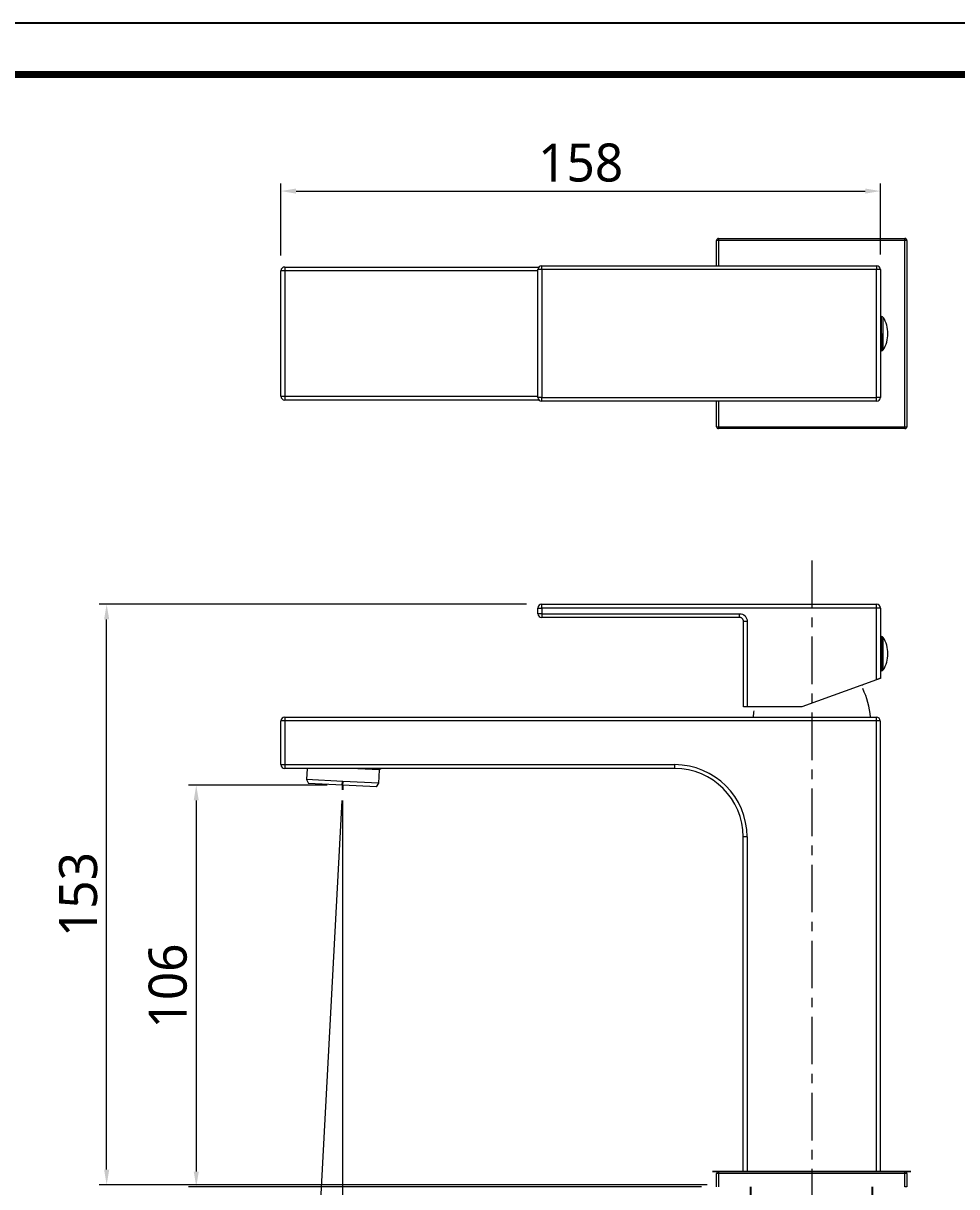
# Model space of a CAD drawing. Extents: x 3319 to 4109, y 0 to 579.
# Drawn here: x 3618.7 to 3864, y 272.8 to 578.8 of the extents above; entities that cross this region are included whole.
import ezdxf

# ---------------------------------------------------------------- set-up
doc = ezdxf.new("R2010")
doc.units = 0
doc.header["$LTSCALE"] = 10
doc.header["$MEASUREMENT"] = 0
doc.header["$PDMODE"] = 3
doc.header["$PDSIZE"] = -10
doc.linetypes.add('CENTER', pattern=[2, 1.25, -0.25, 0.25, -0.25])
doc.layers.get('0').update_dxf_attribs({"linetype": 'CONTINUOUS'})
doc.layers.get('DEFPOINTS').update_dxf_attribs({"linetype": 'CONTINUOUS'})
doc.layers.add('1', color=7, linetype='CONTINUOUS')
doc.layers.add('BODY', color=7, linetype='CONTINUOUS')
doc.styles.add('Daelim Dimension', font='NanumGothic.ttf')
doc.dimstyles.new('DEFAULT', dxfattribs={"dimscale": 2, "dimtxt": 2, "dimasz": 2, "dimexe": 0, "dimexo": 2, "dimgap": 1, "dimtad": 1, "dimdec": 0, "dimzin": 9, "dimdsep": 46, "dimtxsty": 'Daelim Dimension', "dimcen": 0.5, "dimclrd": 5, "dimclre": 5, "dimclrt": 256, "dimadec": 1, "dimazin": 0, "dimtfac": 1, "dimtdec": 0, "dimtix": 1, "dimtmove": 0, "dimatfit": 3, "dimfxl": 1, "dimtolj": 1, "dimtzin": 1, "dimlwd": 9, "dimlwe": 9, "dimarcsym": 0})

# ---------------------------------------------------------------- blocks, each defined once
blk = doc.blocks.new('*D1')
at = {"color": 5, "lineweight": 9, "ltscale": 0.5, "transparency": 16777216}
for p, q in [((3702.56, 374.38), (3702.56, 203.37)), ((3825.87, 249.97), (3825.87, 203.37)), ((3706.56, 205.37), (3821.87, 205.37))]:
    blk.add_line(p, q, dxfattribs=at)
at = {"color": 5, "ltscale": 0.5, "transparency": 16777216}
for points in [[(3706.56, 206.04), (3706.56, 204.7), (3702.56, 205.37)], [(3821.87, 206.04), (3821.87, 204.7), (3825.87, 205.37)]]:
    blk.add_solid(points, dxfattribs=at)
at = {"layer": 'DEFPOINTS', "color": 0, "ltscale": 0.5, "transparency": 16777216}
for p in [(3702.56, 378.38), (3825.87, 253.97), (3825.87, 205.37)]:
    blk.add_point(p, dxfattribs=at)
at = {"color": 7, "ltscale": 0.5, "transparency": 16777216, "insert": (3764.21, 212.76), "char_height": 10, "attachment_point": 5, "style": 'Daelim Dimension'}
blk.add_mtext('\\A1;122', dxfattribs=at)
blk = doc.blocks.new('*D2')
at = {"color": 5, "lineweight": 9, "ltscale": 0.5, "transparency": 16777216}
for p, q in [((3750.91, 425.98), (3638.57, 425.98)), ((3640.57, 277.28), (3640.57, 421.98)), ((3798.37, 273.28), (3638.57, 273.28))]:
    blk.add_line(p, q, dxfattribs=at)
at = {"color": 5, "ltscale": 0.5, "transparency": 16777216}
for points in [[(3639.9, 421.98), (3641.24, 421.98), (3640.57, 425.98)], [(3639.9, 277.28), (3641.24, 277.28), (3640.57, 273.28)]]:
    blk.add_solid(points, dxfattribs=at)
at = {"layer": 'DEFPOINTS', "color": 0, "ltscale": 0.5, "transparency": 16777216}
for p in [(3640.57, 425.98), (3754.91, 425.98), (3802.37, 273.28)]:
    blk.add_point(p, dxfattribs=at)
at = {"color": 7, "ltscale": 0.5, "transparency": 16777216, "insert": (3633.12, 349.63), "char_height": 10, "attachment_point": 5, "rotation": 90, "style": 'Daelim Dimension'}
blk.add_mtext('\\A1;153', dxfattribs=at)
blk = doc.blocks.new('*D3')
at = {"color": 5, "lineweight": 9, "ltscale": 0.5, "transparency": 16777216}
for p, q in [((3702.35, 374.39), (3693.33, 203.61)), ((3702.56, 373.2), (3702.56, 203.37))]:
    blk.add_line(p, q, dxfattribs=at)
blk.add_arc((3702.56, 378.38), 173.02, 268.3006, 268.6753, dxfattribs=at)
at = {"color": 5, "ltscale": 0.5, "transparency": 16777216}
for points in [[(3697.4, 204.78), (3697.46, 206.11), (3693.43, 205.61)], [(3698.57, 206.08), (3698.55, 204.75), (3702.56, 205.37)]]:
    blk.add_solid(points, dxfattribs=at)
at = {"layer": 'DEFPOINTS', "color": 0, "ltscale": 0.5, "transparency": 16777216}
for p in [(3702.56, 378.38), (3702.56, 378.38), (3702.56, 377.2), (3702.61, 379.38), (3696.47, 205.47)]:
    blk.add_point(p, dxfattribs=at)
at = {"color": 7, "ltscale": 0.5, "transparency": 16777216, "insert": (3698.2, 213.13), "char_height": 10, "attachment_point": 5, "rotation": 358.488, "style": 'Daelim Dimension'}
blk.add_mtext('\\A1;3.0°', dxfattribs=at)
blk = doc.blocks.new('*D4')
at = {"color": 5, "lineweight": 9, "ltscale": 0.5, "transparency": 16777216}
for p, q in [((3698.56, 378.38), (3662.12, 378.38)), ((3664.12, 374.38), (3664.12, 276.78)), ((3796.87, 272.78), (3662.12, 272.78))]:
    blk.add_line(p, q, dxfattribs=at)
at = {"color": 5, "ltscale": 0.5, "transparency": 16777216}
for points in [[(3663.45, 374.38), (3664.78, 374.38), (3664.12, 378.38)], [(3663.45, 276.78), (3664.78, 276.78), (3664.12, 272.78)]]:
    blk.add_solid(points, dxfattribs=at)
at = {"layer": 'DEFPOINTS', "color": 0, "ltscale": 0.5, "transparency": 16777216}
for p in [(3702.56, 378.38), (3664.12, 272.78), (3800.87, 272.78)]:
    blk.add_point(p, dxfattribs=at)
at = {"color": 7, "ltscale": 0.5, "transparency": 16777216, "insert": (3656.67, 325.58), "char_height": 10, "attachment_point": 5, "rotation": 90, "style": 'Daelim Dimension'}
blk.add_mtext('\\A1;106', dxfattribs=at)
blk = doc.blocks.new('*D5')
at = {"color": 5, "lineweight": 9, "ltscale": 0.5, "transparency": 16777216}
for p, q in [((3686.37, 517.66), (3686.37, 536.63)), ((3843.92, 517.96), (3843.92, 536.63)), ((3690.37, 534.63), (3839.92, 534.63))]:
    blk.add_line(p, q, dxfattribs=at)
at = {"color": 5, "ltscale": 0.5, "transparency": 16777216}
for points in [[(3690.37, 535.3), (3690.37, 533.96), (3686.37, 534.63)], [(3839.92, 535.3), (3839.92, 533.96), (3843.92, 534.63)]]:
    blk.add_solid(points, dxfattribs=at)
at = {"layer": 'DEFPOINTS', "color": 0, "ltscale": 0.5, "transparency": 16777216}
for p in [(3843.92, 534.63), (3686.37, 513.66), (3843.92, 513.96)]:
    blk.add_point(p, dxfattribs=at)
at = {"color": 7, "ltscale": 0.5, "transparency": 16777216, "insert": (3765.14, 542.07), "char_height": 10, "attachment_point": 5, "style": 'Daelim Dimension'}
blk.add_mtext('\\A1;158', dxfattribs=at)

msp = doc.modelspace()

# ---------------------------------------------------------------- linework, layer by layer
at = {"ltscale": 0.5}
for p, q in [((3702.56, 378.38), (3702.61, 379.38)), ((3702.56, 378.38), (3702.56, 377.2)), ((3809.87, 254.92), (3809.87, 272.78)), ((3841.87, 254.92), (3841.87, 272.78))]:
    msp.add_line(p, q, dxfattribs=at)
msp.add_lwpolyline([(3319.4, 0), (4109.28, 0), (4109.28, 578.76), (3319.4, 578.76)], close=True, dxfattribs=at)
at = {"color": 5, "linetype": 'ByBlock', "lineweight": 200, "const_width": 1.82}
msp.add_lwpolyline([(3332.1, 24.78), (4096.5, 24.78), (4096.5, 565.32), (3332.1, 565.32)], close=True, dxfattribs=at)
at = {"layer": '1', "color": 7, "linetype": 'Continuous', "lineweight": 13}
for p, q in [((3801.37, 521.66), (3800.87, 521.66)), ((3801.37, 522.16), (3801.37, 521.66)), ((3850.37, 521.66), (3801.37, 521.66)), ((3801.37, 521.66), (3801.37, 514.96)), ((3850.37, 521.66), (3850.37, 522.16)), ((3850.87, 521.66), (3850.37, 521.66)), ((3850.37, 472.66), (3850.37, 521.66)), ((3687.37, 514.66), (3687.37, 513.66)), ((3754.91, 513.96), (3754.91, 514.96)), ((3842.92, 514.96), (3842.92, 513.96)), ((3687.37, 513.66), (3686.37, 513.66)), ((3687.37, 513.66), (3687.37, 480.66)), ((3753.91, 513.66), (3687.37, 513.66)), ((3754.91, 513.96), (3753.91, 513.96)), ((3842.92, 513.96), (3754.91, 513.96)), ((3754.91, 513.96), (3754.91, 480.36)), ((3842.92, 480.36), (3842.92, 513.96)), ((3843.92, 513.96), (3842.92, 513.96)), ((3844, 501.64), (3844, 497.16)), ((3844.24, 497.17), (3844.24, 501.64)), ((3844.67, 497.17), (3844.67, 501.4)), ((3844, 497.14), (3844, 492.64)), ((3844.24, 497.14), (3844.24, 492.64)), ((3844.67, 492.87), (3844.67, 497.14)), ((3686.37, 480.66), (3687.37, 480.66)), ((3687.37, 480.66), (3753.91, 480.66)), ((3687.37, 480.66), (3687.37, 479.66)), ((3754.91, 480.36), (3753.91, 480.36)), ((3754.91, 480.36), (3842.92, 480.36)), ((3754.91, 479.36), (3754.91, 480.36)), ((3801.37, 479.36), (3801.37, 472.66)), ((3842.92, 479.36), (3842.92, 480.36)), ((3843.92, 480.36), (3842.92, 480.36)), ((3800.87, 472.66), (3801.37, 472.66)), ((3801.37, 472.66), (3850.37, 472.66)), ((3801.37, 472.66), (3801.37, 472.16)), ((3850.37, 472.66), (3850.87, 472.66)), ((3850.37, 472.16), (3850.37, 472.66)), ((3754.91, 424.98), (3754.91, 425.98)), ((3842.92, 424.98), (3842.92, 425.98)), ((3753.91, 424.98), (3754.91, 424.98)), ((3754.91, 423.49), (3753.91, 423.49)), ((3842.92, 424.98), (3754.91, 424.98)), ((3754.91, 424.98), (3754.91, 423.49)), ((3754.91, 423.49), (3754.91, 422.49)), ((3754.91, 423.49), (3806.92, 423.49)), ((3843.92, 424.98), (3842.92, 424.98)), ((3842.92, 406.11), (3842.92, 424.98)), ((3808.92, 421.49), (3808.92, 398.98)), ((3844, 417.45), (3844, 408.45)), ((3844.24, 417.45), (3844.24, 408.45)), ((3844.67, 408.69), (3844.67, 417.22)), ((3844, 408.45), (3844, 408.45)), ((3844.24, 408.45), (3844.24, 408.45)), ((3844.67, 408.69), (3844.67, 408.69)), ((3687.37, 395.28), (3686.37, 395.28)), ((3687.37, 396.28), (3687.37, 395.28)), ((3842.87, 395.28), (3687.37, 395.28)), ((3687.37, 395.28), (3687.37, 383.78)), ((3842.87, 395.28), (3842.87, 396.28)), ((3843.87, 395.28), (3842.87, 395.28)), ((3842.87, 276.78), (3842.87, 395.28)), ((3686.37, 383.78), (3687.37, 383.78)), ((3687.37, 383.78), (3687.37, 382.78)), ((3687.37, 383.78), (3789.87, 383.78)), ((3789.87, 382.78), (3789.87, 383.78)), ((3808.87, 364.78), (3807.87, 364.78)), ((3808.87, 364.78), (3808.87, 276.78)), ((3801.37, 276.28), (3800.87, 276.28)), ((3801.37, 276.78), (3801.37, 276.28)), ((3850.37, 276.28), (3801.37, 276.28)), ((3801.37, 276.28), (3801.37, 272.78)), ((3850.37, 276.28), (3850.37, 276.78)), ((3850.87, 276.28), (3850.37, 276.28)), ((3850.37, 272.78), (3850.37, 276.28))]:
    msp.add_line(p, q, dxfattribs=at)
at = {"layer": '1', "color": 7, "linetype": 'Continuous', "lineweight": 18}
for p, q in [((3800.87, 514.96), (3800.87, 521.66)), ((3801.37, 522.16), (3850.37, 522.16)), ((3850.87, 521.66), (3850.87, 472.66)), ((3687.37, 514.66), (3754.2, 514.66)), ((3754.91, 514.96), (3842.92, 514.96)), ((3686.37, 480.66), (3686.37, 513.66)), ((3753.91, 480.36), (3753.91, 513.96)), ((3843.92, 513.96), (3843.92, 480.36)), ((3844.24, 501.64), (3844, 501.64)), ((3844, 492.64), (3844.24, 492.64)), ((3754.2, 479.66), (3687.37, 479.66)), ((3842.92, 479.36), (3754.91, 479.36)), ((3800.87, 472.66), (3800.87, 479.36)), ((3850.37, 472.16), (3801.37, 472.16)), ((3754.91, 425.98), (3842.92, 425.98)), ((3753.91, 423.49), (3753.91, 424.98)), ((3843.92, 424.98), (3843.92, 406.47)), ((3844.24, 417.45), (3844, 417.45)), ((3844, 408.45), (3844.24, 408.45)), ((3842.92, 406.11), (3823.24, 398.98)), ((3839.25, 404.78), (3839.27, 404.78)), ((3808.92, 398.98), (3807.92, 398.98)), ((3823.24, 398.98), (3808.92, 398.98)), ((3686.37, 383.78), (3686.37, 395.28)), ((3687.37, 396.28), (3842.87, 396.28)), ((3843.87, 395.28), (3843.87, 276.78)), ((3789.87, 382.78), (3687.37, 382.78)), ((3693.28, 382.78), (3693.13, 379.88)), ((3712.28, 382.38), (3704.62, 382.78)), ((3712.73, 382.78), (3712.28, 382.38)), ((3693.13, 379.88), (3693.65, 378.85)), ((3702.61, 379.38), (3693.13, 379.88)), ((3712.1, 378.88), (3712.28, 382.38)), ((3702.56, 378.38), (3693.65, 378.85)), ((3711.47, 377.91), (3702.56, 378.38)), ((3712.1, 378.88), (3702.61, 379.38)), ((3711.47, 377.91), (3712.1, 378.88)), ((3807.87, 276.78), (3807.87, 364.78)), ((3800.87, 272.78), (3800.87, 276.28)), ((3801.37, 276.78), (3850.37, 276.78)), ((3850.87, 276.28), (3850.87, 272.78)), ((3850.87, 272.78), (3850.37, 272.78))]:
    msp.add_line(p, q, dxfattribs=at)
for centre, radius, start, end in [((3801.37, 521.66), 0.5, 90, 180), ((3850.37, 521.66), 0.5, 360, 90), ((3687.37, 513.66), 1, 90, 180), ((3754.91, 513.96), 1, 90, 180), ((3842.92, 513.96), 1, 0, 90), ((3844, 501.54), 0.1, 90, 148.0315), ((3844.24, 501.14), 0.5, 32.2309, 90), ((3837.9, 497.14), 8, 0, 32.231), ((3837.9, 497.14), 8, 327.769, 0), ((3844, 492.74), 0.1, 211.9685, 270), ((3844.24, 493.14), 0.5, 270, 327.7691), ((3687.37, 480.66), 1, 180, 270), ((3754.91, 480.36), 1, 180, 270), ((3842.92, 480.36), 1, 270, 0), ((3801.37, 472.66), 0.5, 180, 270), ((3850.37, 472.66), 0.5, 270, 0), ((3754.91, 424.98), 1, 90, 180), ((3842.92, 424.98), 1, 0, 90), ((3754.91, 423.49), 1, 180, 270), ((3844, 417.35), 0.1, 90, 148.0315), ((3844.24, 416.95), 0.5, 32.2309, 90), ((3837.9, 412.95), 8, 0, 32.231), ((3837.9, 412.95), 8, 327.769, 0), ((3844, 408.55), 0.1, 211.9685, 270), ((3844.24, 408.95), 0.5, 270, 327.7691), ((3821.31, 394.98), 20, 3.7175, 26.0935), ((3830.42, 394.98), 20, 171.3821, 176.2825), ((3687.37, 395.28), 1, 90, 180), ((3842.87, 395.28), 1, 0, 90), ((3687.37, 383.78), 1, 180, 270), ((3789.87, 364.78), 18, 0, 90), ((3801.37, 276.28), 0.5, 90, 180), ((3850.37, 276.28), 0.5, 360, 90)]:
    msp.add_arc(centre, radius, start, end, dxfattribs=at)
at = {"layer": '1', "color": 7, "linetype": 'Continuous', "lineweight": 13}
msp.add_arc((3789.87, 364.78), 19, 0, 90, dxfattribs=at)
at = {"layer": '1', "color": 7, "linetype": 'Continuous', "lineweight": 18}
for points, degree in [([(3806.92, 422.49), (3754.91, 422.49)], 1), ([(3806.92, 422.49), (3806.92, 423.49)], 1), ([(3807.92, 398.98), (3807.92, 421.49)], 1), ([(3807.92, 421.49), (3808.92, 421.49)], 1), ([(3714.53, 382.74), (3714.55, 382.76), (3714.57, 382.78)], 2), ([(3800.87, 276.78), (3850.87, 276.78), (3850.87, 276.78), (3800.87, 276.78), (3800.87, 276.78)], 1), ([(3800.87, 276.78), (3850.87, 276.78)], 1), ([(3807.87, 276.78), (3843.87, 276.78)], 1)]:
    msp.add_open_spline(points, degree=degree, dxfattribs=at)
at = {"layer": '1', "color": 7, "linetype": 'Continuous', "lineweight": 13}
msp.add_open_spline([(3806.92, 423.49), (3807.99, 423.52), (3808.94, 422.56), (3808.92, 421.49)], degree=3, dxfattribs=at)
at = {"layer": '1', "color": 7, "linetype": 'Continuous', "lineweight": 18}
for points, knots in [([(3807.92, 421.49), (3807.92, 421.56), (3807.91, 421.62), (3807.88, 421.75), (3807.87, 421.81), (3807.82, 421.93), (3807.78, 421.99), (3807.71, 422.1), (3807.67, 422.15), (3807.58, 422.24), (3807.53, 422.29), (3807.42, 422.36), (3807.36, 422.39), (3807.24, 422.44), (3807.18, 422.46), (3807.05, 422.48), (3806.98, 422.49), (3806.92, 422.49)], [0, 0, 0, 0, 0.125, 0.125, 0.25, 0.25, 0.375, 0.375, 0.5, 0.5, 0.625, 0.625, 0.75, 0.75, 0.875, 0.875, 1, 1, 1, 1]), ([(3843.92, 406.47), (3843.92, 406.47), (3843.91, 406.47), (3843.9, 406.47), (3843.88, 406.46), (3843.85, 406.45), (3843.82, 406.44), (3843.77, 406.42), (3843.72, 406.4), (3843.66, 406.38), (3843.59, 406.35), (3843.51, 406.33), (3843.43, 406.3), (3843.35, 406.27), (3843.26, 406.24), (3843.18, 406.2), (3843.09, 406.17), (3843, 406.14), (3842.94, 406.12), (3842.92, 406.11)], [0, 0, 0, 0, 0.052192, 0.106098, 0.161644, 0.218726, 0.277209, 0.336924, 0.397666, 0.459196, 0.521242, 0.583509, 0.645686, 0.707454, 0.768502, 0.828532, 0.887277, 0.944498, 1, 1, 1, 1]), ([(3714.55, 382.76), (3714.55, 382.76), (3714.54, 382.76), (3714.5, 382.76), (3714.46, 382.76), (3714.35, 382.77), (3714.28, 382.77), (3714.17, 382.78), (3714.15, 382.78), (3714.12, 382.78), (3714.12, 382.78), (3714.11, 382.78)], [0, 0, 0, 0, 0.248328, 0.248328, 0.575498, 0.575498, 0.902668, 0.902668, 0.984461, 0.984461, 1, 1, 1, 1])]:
    msp.add_open_spline(points, degree=3, knots=knots, dxfattribs=at)
at = {"layer": 'BODY', "color": 1, "linetype": 'CENTER', "lineweight": 5}
msp.add_line((3825.87, 437.48), (3825.87, 86.77), dxfattribs=at)

# ---------------------------------------------------------------- dimensions: what is measured, and where the dimension line sits
at = {"color": 5, "ltscale": 0.5}
dim = msp.add_linear_dim(base=(3843.92, 534.63), p1=(3686.37, 513.66), p2=(3843.92, 513.96), dimstyle='DEFAULT', override={"dimtxt": 5, "dimexe": 1, "dimclrt": 7}, dxfattribs=at)
dim.commit()
dim.dimension.update_dxf_attribs({"geometry": '*D5', "text_midpoint": (3765.14, 542.07)})
for base, p1, p2, picture, middle in [((3640.57, 425.98), (3802.37, 273.28), (3754.91, 425.98), '*D2', (3633.12, 349.63)), ((3664.12, 272.78), (3702.56, 378.38), (3800.87, 272.78), '*D4', (3656.67, 325.58))]:
    dim = msp.add_linear_dim(base=base, p1=p1, p2=p2, angle=90, dimstyle='DEFAULT', override={"dimtxt": 5, "dimexe": 1, "dimclrt": 7}, dxfattribs=at)
    dim.commit()
    dim.dimension.update_dxf_attribs({"geometry": picture, "text_midpoint": middle})
dim = msp.add_angular_dim_2l(base=(3696.4736, 205.4749), line1=((3702.5603, 378.3833), (3702.613, 379.3819)), line2=((3702.5603, 378.3833), (3702.5603, 377.2041)), dimstyle='DEFAULT', override={"dimtxt": 5, "dimexe": 1, "dimclrt": 7}, dxfattribs=at)
dim.commit()
dim.dimension.update_dxf_attribs({"geometry": '*D3', "text_midpoint": (3698.1981, 213.1264)})
dim = msp.add_linear_dim(base=(3825.87, 205.37), p1=(3702.56, 378.38), p2=(3825.87, 253.97), text='122', dimstyle='DEFAULT', override={"dimtxt": 5, "dimexe": 1, "dimclrt": 7}, dxfattribs=at)
dim.commit()
dim.dimension.update_dxf_attribs({"geometry": '*D1', "text_midpoint": (3764.21, 212.76)})

doc.saveas('drawing.dxf')
